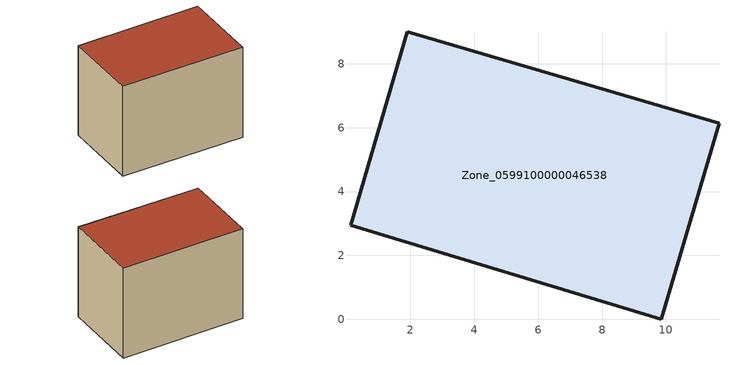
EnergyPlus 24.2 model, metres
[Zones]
Zone_0599100000046538
 floor ground (C_G): 0.12,2.94 1.9,9.01 11.66,6.14 9.85,0 z0.5
 wall outside (C_F): 0.12,2.94 9.85,0 11.66,6.14 1.9,9.01 0.12,2.94 z0.5:8.36
 roof outside (C_R): 1.9,9.01 0.12,2.94 9.85,0 11.66,6.14 z8.36
[BUILDING]
Pand.0599100000046538: North Axis=0; Terrain=City; Loads Convergence Tolerance Value=0.04; Temperature Convergence Tolerance Value=0.4; Solar Distribution=FullExterior; Maximum Number of Warmup Days=25; Minimum Number of Warmup Days=1
[Site:Location]
Rotterdam.The.Hague.AP_ZH_NLD Design_Conditions: Latitude=51.96; Longitude=4.45; Time Zone=1; Elevation=-4.5
[SITE:GROUNDTEMPERATURE:BUILDINGSURFACE]
18, 18, 18, 18, 18, 18, 18, 18, 18, 18, 18, 18
[MATERIAL] Thermal Absorptance=0.9; Solar Absorptance=0.7; Visible Absorptance=0.7
Name | Roughness | Thickness | Conductivity | Density | Specific Heat
G.TC.1965-1974 | MediumSmooth | 0.15 | 0.882353 | 540 | 1210
F.TC.1965-1974 | Rough | 0.3 | 0.697674 | 1920 | 840
R.TC.1965-1974 | MediumRough | 0.2 | 0.232558 | 1500 | 1000
[CONSTRUCTION]
C_G: G.TC.1965-1974
C_F: F.TC.1965-1974
C_R: R.TC.1965-1974
[ZONE]
Zone_0599100000046538: Type=1; Multiplier=1; Ceiling Height=Autocalculate; Volume=Autocalculate; Floor Area=autocalculate; Part of Total Floor Area=Yes
[ZONEINFILTRATION:DESIGNFLOWRATE]
Infil_Zone_0599100000046538: Zone or ZoneList or Space or SpaceList=Zone_0599100000046538; Schedule=AlwaysOn; Design Flow Rate Calculation Method=Flow/Area; Flow Rate per Floor Area=0.003; Constant Term Coefficient=1; Temperature Term Coefficient=0; Velocity Term Coefficient=0; Velocity Squared Term Coefficient=0
[HVACTEMPLATE:ZONE:IDEALLOADSAIRSYSTEM]
Zone_0599100000046538: Maximum Heating Supply Air Temperature=50; Minimum Cooling Supply Air Temperature=13; Maximum Heating Supply Air Humidity Ratio=0.0156; Minimum Cooling Supply Air Humidity Ratio=0.0077; Heating Limit=NoLimit; Cooling Limit=NoLimit; Dehumidification Control Type=ConstantSensibleHeatRatio; Cooling Sensible Heat Ratio=0.7; Dehumidification Setpoint=60; Humidification Control Type=None; Humidification Setpoint=30; Outdoor Air Method=None; Outdoor Air Flow Rate per Person=0.00944; Outdoor Air Flow Rate per Zone Floor Area=0; Outdoor Air Flow Rate per Zone=0; Demand Controlled Ventilation Type=None; Outdoor Air Economizer Type=NoEconomizer; Heat Recovery Type=None; Sensible Heat Recovery Effectiveness=0.7; Latent Heat Recovery Effectiveness=0.65
[ZONECONTROL:THERMOSTAT]
ThermostatControl_Zone_0599100000046538: Zone or ZoneList=Zone_0599100000046538; Control Type Schedule=DualSetpointControlType; Control 1=Thermostat_Zone_0599100000046538; Temperature Difference Between Cutout And Setpoint=0
[THERMOSTATSETPOINT:DUALSETPOINT]
Thermostat_Zone_0599100000046538: Heating Setpoint Temperature Schedule=HeatingSetpoint_Zone_0599100000046538; Cooling Setpoint Temperature Schedule=CoolingSetpoint_Zone_0599100000046538
[SCHEDULE:COMPACT]
HeatingSetpoint_Zone_0599100000046538: Through: 12/31, For: AllDays, Until: 24:00, 21
CoolingSetpoint_Zone_0599100000046538: Through: 12/31, For: AllDays, Until: 24:00, 24
DualSetpointControlType: Through: 12/31, For: AllDays, Until: 24:00, 4
AlwaysOn: Through: 12/31, For: AllDays, Until: 24:00, 1
